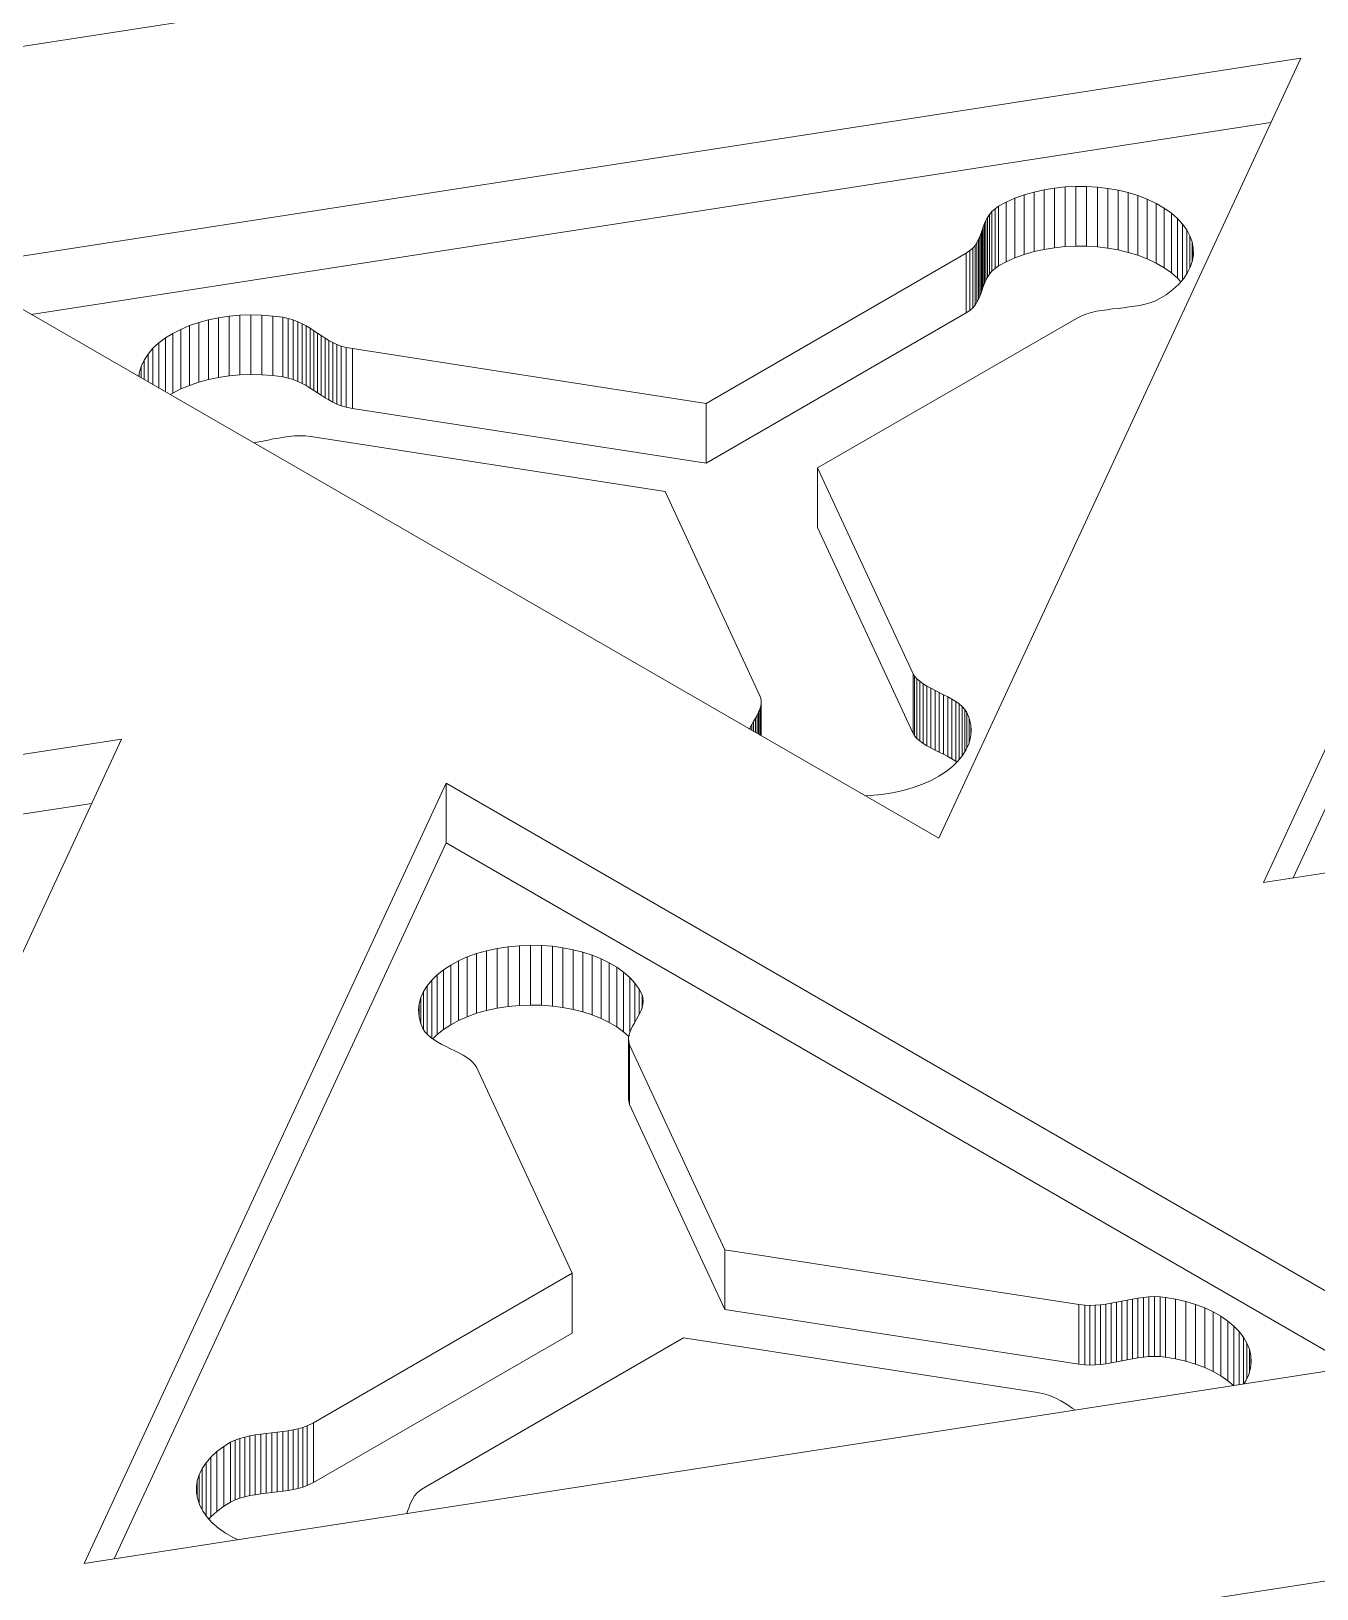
# Model space of a CAD drawing. Header units: inches. Extents: x 2.5 to 18.9, y 2.6 to 12.3.
# Drawn here: x 7.734 to 8.834, y 4.781 to 6.113 of the extents above; entities that cross this region are included whole.
import ezdxf

# ---------------------------------------------------------------- set-up
doc = ezdxf.new("R2010")
doc.units = ezdxf.units.IN
doc.header["$MEASUREMENT"] = 0

# ---------------------------------------------------------------- blocks, each defined once
blk = doc.blocks.new('A$C39963D99')
at = {"color": 0, "linetype": 'Continuous', "lineweight": 0, "extrusion": (3.33067e-16, 0.816497, 0.57735)}
for p, q in [((11.878, -4.344), (10.7229, -4.5227)), ((10.8003, -4.6899), (11.9554, -4.5112)), ((11.9554, -4.5112), (11.6459, -5.1781)), ((11.9235, -5.2159), (12.2329, -4.549)), ((11.9299, -4.5662), (10.87, -4.7302)), ((12.2329, -4.6), (11.949, -5.2119)), ((11.7034, -4.6343), (11.711, -4.6309)), ((11.711, -4.6309), (11.719, -4.628)), ((11.711, -4.682), (11.711, -4.6309)), ((11.719, -4.628), (11.7274, -4.6256)), ((11.719, -4.679), (11.719, -4.628)), ((11.7274, -4.6256), (11.7361, -4.6237)), ((11.7274, -4.6766), (11.7274, -4.6256)), ((11.7361, -4.6237), (11.745, -4.6222)), ((11.7361, -4.6747), (11.7361, -4.6237)), ((11.745, -4.6222), (11.754, -4.6213)), ((11.745, -4.6733), (11.745, -4.6222)), ((11.754, -4.6213), (11.7632, -4.6209)), ((11.754, -4.6723), (11.754, -4.6213)), ((11.7632, -4.6719), (11.7632, -4.6209)), ((11.7632, -4.6209), (11.7723, -4.6209)), ((11.7723, -4.6719), (11.7723, -4.6209)), ((11.7723, -4.6209), (11.7815, -4.6215)), ((11.7815, -4.6725), (11.7815, -4.6215)), ((11.7815, -4.6215), (11.7905, -4.6225)), ((11.7905, -4.6736), (11.7905, -4.6225)), ((11.7905, -4.6225), (11.7993, -4.6241)), ((11.7993, -4.6751), (11.7993, -4.6241)), ((11.7993, -4.6241), (11.8079, -4.6261)), ((11.8079, -4.6772), (11.8079, -4.6261)), ((11.8079, -4.6261), (11.8162, -4.6287)), ((11.8162, -4.6797), (11.8162, -4.6287)), ((11.8162, -4.6287), (11.8242, -4.6317)), ((11.8242, -4.6827), (11.8242, -4.6317)), ((11.8242, -4.6317), (11.8317, -4.6353)), ((11.6876, -4.6473), (11.6893, -4.6447)), ((11.6893, -4.6447), (11.6914, -4.6423)), ((11.6893, -4.6958), (11.6893, -4.6447)), ((11.6914, -4.6423), (11.694, -4.64)), ((11.6914, -4.6933), (11.6914, -4.6423)), ((11.694, -4.64), (11.6971, -4.6378)), ((11.694, -4.691), (11.694, -4.64)), ((11.6971, -4.6378), (11.7034, -4.6343)), ((11.6971, -4.6888), (11.6971, -4.6378)), ((11.7034, -4.6854), (11.7034, -4.6343)), ((11.8317, -4.6863), (11.8317, -4.6353)), ((11.8317, -4.6353), (11.8386, -4.6393)), ((11.8386, -4.6903), (11.8386, -4.6393)), ((11.8386, -4.6393), (11.8448, -4.6436)), ((11.8448, -4.6946), (11.8448, -4.6436)), ((11.8448, -4.6436), (11.85, -4.6482)), ((11.6821, -4.6608), (11.683, -4.6581)), ((11.683, -4.6581), (11.6839, -4.6553)), ((11.683, -4.7091), (11.683, -4.6581)), ((11.6839, -4.6553), (11.685, -4.6526)), ((11.6839, -4.7064), (11.6839, -4.6553)), ((11.685, -4.6526), (11.6861, -4.6499)), ((11.685, -4.7037), (11.685, -4.6526)), ((11.6861, -4.6499), (11.6876, -4.6473)), ((11.6861, -4.701), (11.6861, -4.6499)), ((11.6876, -4.6983), (11.6876, -4.6473)), ((11.85, -4.6992), (11.85, -4.6482)), ((11.85, -4.6482), (11.8544, -4.653)), ((11.8544, -4.7006), (11.8544, -4.653)), ((11.8544, -4.653), (11.858, -4.658)), ((11.858, -4.6956), (11.858, -4.658)), ((11.858, -4.658), (11.8607, -4.6631)), ((11.6726, -4.6757), (11.675, -4.6735)), ((11.675, -4.6735), (11.677, -4.6712)), ((11.675, -4.7246), (11.675, -4.6735)), ((11.677, -4.6712), (11.6786, -4.6687)), ((11.677, -4.7222), (11.677, -4.6712)), ((11.6786, -4.6687), (11.68, -4.6661)), ((11.6786, -4.7197), (11.6786, -4.6687)), ((11.68, -4.6661), (11.6811, -4.6635)), ((11.68, -4.7172), (11.68, -4.6661)), ((11.6811, -4.6635), (11.6821, -4.6608)), ((11.6811, -4.7145), (11.6811, -4.6635)), ((11.6821, -4.7118), (11.6821, -4.6608)), ((11.745, -4.6733), (11.7361, -4.6747)), ((11.754, -4.6723), (11.745, -4.6733)), ((11.7632, -4.6719), (11.754, -4.6723)), ((11.7723, -4.6719), (11.7632, -4.6719)), ((11.7815, -4.6725), (11.7723, -4.6719)), ((11.7905, -4.6736), (11.7815, -4.6725)), ((11.7993, -4.6751), (11.7905, -4.6736)), ((11.8607, -4.6904), (11.8607, -4.6631)), ((11.8607, -4.6631), (11.8625, -4.6683)), ((11.8625, -4.6852), (11.8625, -4.6683)), ((11.8625, -4.6683), (11.8635, -4.6735)), ((11.8635, -4.6796), (11.8635, -4.6735)), ((11.8635, -4.6735), (11.8636, -4.6788)), ((11.447, -4.8063), (11.6694, -4.6779)), ((11.6694, -4.6779), (11.6726, -4.6757)), ((11.6694, -4.7289), (11.6694, -4.6779)), ((11.6726, -4.7268), (11.6726, -4.6757)), ((11.7034, -4.6854), (11.6971, -4.6888)), ((11.711, -4.682), (11.7034, -4.6854)), ((11.719, -4.679), (11.711, -4.682)), ((11.7274, -4.6766), (11.719, -4.679)), ((11.7361, -4.6747), (11.7274, -4.6766)), ((11.8079, -4.6772), (11.7993, -4.6751)), ((11.8162, -4.6797), (11.8079, -4.6772)), ((11.8242, -4.6827), (11.8162, -4.6797)), ((11.8317, -4.6863), (11.8242, -4.6827)), ((11.8386, -4.6903), (11.8317, -4.6863)), ((11.8628, -4.6841), (11.8612, -4.6893)), ((11.8636, -4.6788), (11.8628, -4.6841)), ((11.6459, -5.1781), (10.8003, -4.6899)), ((11.6876, -4.6983), (11.6861, -4.701)), ((11.6893, -4.6958), (11.6876, -4.6983)), ((11.6914, -4.6933), (11.6893, -4.6958)), ((11.694, -4.691), (11.6914, -4.6933)), ((11.6971, -4.6888), (11.694, -4.691)), ((11.8448, -4.6946), (11.8386, -4.6903)), ((11.85, -4.6992), (11.8448, -4.6946)), ((11.8529, -4.7024), (11.85, -4.6992)), ((11.8554, -4.6995), (11.8512, -4.7043)), ((11.8587, -4.6945), (11.8554, -4.6995)), ((11.8612, -4.6893), (11.8587, -4.6945)), ((11.6821, -4.7118), (11.6811, -4.7145)), ((11.683, -4.7091), (11.6821, -4.7118)), ((11.6839, -4.7064), (11.683, -4.7091)), ((11.685, -4.7037), (11.6839, -4.7064)), ((11.6861, -4.701), (11.685, -4.7037)), ((11.8402, -4.7134), (11.8343, -4.717)), ((11.8461, -4.709), (11.8402, -4.7134)), ((11.8512, -4.7043), (11.8461, -4.709)), ((11.6726, -4.7268), (11.6694, -4.7289)), ((11.675, -4.7246), (11.6726, -4.7268)), ((11.677, -4.7222), (11.675, -4.7246)), ((11.6786, -4.7197), (11.677, -4.7222)), ((11.68, -4.7172), (11.6786, -4.7197)), ((11.6811, -4.7145), (11.68, -4.7172)), ((11.7853, -4.7268), (11.7808, -4.7276)), ((11.7898, -4.7262), (11.7853, -4.7268)), ((11.7945, -4.7256), (11.7898, -4.7262)), ((11.7992, -4.7251), (11.7945, -4.7256)), ((11.8039, -4.7245), (11.7992, -4.7251)), ((11.8086, -4.7239), (11.8039, -4.7245)), ((11.8133, -4.7233), (11.8086, -4.7239)), ((11.8178, -4.7225), (11.8133, -4.7233)), ((11.8223, -4.7215), (11.8178, -4.7225)), ((11.8265, -4.7202), (11.8223, -4.7215)), ((11.8305, -4.7188), (11.8265, -4.7202)), ((11.8343, -4.717), (11.8305, -4.7188)), ((10.998, -4.743), (11.0054, -4.7398)), ((11.0054, -4.7398), (11.0133, -4.7371)), ((11.0054, -4.7909), (11.0054, -4.7398)), ((11.0133, -4.7371), (11.0216, -4.7349)), ((11.0133, -4.7882), (11.0133, -4.7371)), ((11.0216, -4.7349), (11.0302, -4.7331)), ((11.0216, -4.7859), (11.0216, -4.7349)), ((11.0302, -4.7331), (11.0392, -4.7317)), ((11.0302, -4.7841), (11.0302, -4.7331)), ((11.0392, -4.7317), (11.0484, -4.7309)), ((11.0392, -4.7828), (11.0392, -4.7317)), ((11.0484, -4.7309), (11.0577, -4.7306)), ((11.0484, -4.7819), (11.0484, -4.7309)), ((11.0577, -4.7816), (11.0577, -4.7306)), ((11.0577, -4.7306), (11.0672, -4.7308)), ((11.0672, -4.7818), (11.0672, -4.7308)), ((11.0672, -4.7308), (11.0767, -4.7316)), ((11.0767, -4.7826), (11.0767, -4.7316)), ((11.0767, -4.7316), (11.0851, -4.7327)), ((11.0851, -4.7837), (11.0851, -4.7327)), ((11.0851, -4.7327), (11.0897, -4.7337)), ((11.0897, -4.7847), (11.0897, -4.7337)), ((11.0897, -4.7337), (11.0939, -4.735)), ((11.0939, -4.786), (11.0939, -4.735)), ((11.0939, -4.735), (11.0979, -4.7365)), ((11.0979, -4.7875), (11.0979, -4.7365)), ((11.0979, -4.7365), (11.1016, -4.7382)), ((11.1016, -4.7893), (11.1016, -4.7382)), ((11.1016, -4.7382), (11.1051, -4.7401)), ((11.1051, -4.7911), (11.1051, -4.7401)), ((11.1051, -4.7401), (11.1084, -4.7421)), ((11.6694, -4.7289), (11.447, -4.8573)), ((11.7637, -4.7337), (11.5423, -4.8615)), ((11.7688, -4.7311), (11.7637, -4.7337)), ((11.7726, -4.7297), (11.7688, -4.7311)), ((11.7766, -4.7285), (11.7726, -4.7297)), ((11.7808, -4.7276), (11.7766, -4.7285)), ((10.9791, -4.7546), (10.9848, -4.7504)), ((10.9848, -4.7504), (10.9911, -4.7465)), ((10.9848, -4.7964), (10.9848, -4.7504)), ((10.9911, -4.7465), (10.998, -4.743)), ((10.9911, -4.7975), (10.9911, -4.7465)), ((10.998, -4.794), (10.998, -4.743)), ((11.1084, -4.7932), (11.1084, -4.7421)), ((11.1084, -4.7421), (11.1117, -4.7442)), ((11.1117, -4.7952), (11.1117, -4.7442)), ((11.1117, -4.7442), (11.1148, -4.7463)), ((11.1148, -4.7973), (11.1148, -4.7463)), ((11.1148, -4.7463), (11.118, -4.7484)), ((11.118, -4.7994), (11.118, -4.7484)), ((11.118, -4.7484), (11.1212, -4.7505)), ((11.1212, -4.8015), (11.1212, -4.7505)), ((11.1212, -4.7505), (11.1244, -4.7524)), ((11.1244, -4.8034), (11.1244, -4.7524)), ((11.1244, -4.7524), (11.1278, -4.7542)), ((10.9665, -4.7694), (10.9699, -4.7642)), ((10.9699, -4.7642), (10.9741, -4.7592)), ((10.9699, -4.7878), (10.9699, -4.7642)), ((10.9741, -4.7592), (10.9791, -4.7546)), ((10.9741, -4.7903), (10.9741, -4.7592)), ((10.9791, -4.7932), (10.9791, -4.7546)), ((11.1278, -4.8053), (11.1278, -4.7542)), ((11.1278, -4.7542), (11.1314, -4.7559)), ((11.1314, -4.8069), (11.1314, -4.7559)), ((11.1314, -4.7559), (11.1351, -4.7573)), ((11.1351, -4.8083), (11.1351, -4.7573)), ((11.1351, -4.7573), (11.1392, -4.7585)), ((11.1392, -4.8095), (11.1392, -4.7585)), ((11.1392, -4.7585), (11.1446, -4.7595)), ((11.1446, -4.8106), (11.1446, -4.7595)), ((11.1446, -4.7595), (11.447, -4.8063)), ((10.962, -4.7833), (10.9624, -4.7804)), ((10.9624, -4.7804), (10.9639, -4.7749)), ((10.9624, -4.7835), (10.9624, -4.7804)), ((10.9639, -4.7749), (10.9665, -4.7694)), ((10.9639, -4.7844), (10.9639, -4.7749)), ((10.9665, -4.7859), (10.9665, -4.7694)), ((11.0054, -4.7909), (10.998, -4.794)), ((11.0133, -4.7882), (11.0054, -4.7909)), ((11.0216, -4.7859), (11.0133, -4.7882)), ((11.0302, -4.7841), (11.0216, -4.7859)), ((11.0392, -4.7828), (11.0302, -4.7841)), ((11.0484, -4.7819), (11.0392, -4.7828)), ((11.0577, -4.7816), (11.0484, -4.7819)), ((11.0672, -4.7818), (11.0577, -4.7816)), ((11.0767, -4.7826), (11.0672, -4.7818)), ((11.0851, -4.7837), (11.0767, -4.7826)), ((11.0897, -4.7847), (11.0851, -4.7837)), ((11.0939, -4.786), (11.0897, -4.7847)), ((11.0979, -4.7875), (11.0939, -4.786)), ((11.1016, -4.7893), (11.0979, -4.7875)), ((11.1051, -4.7911), (11.1016, -4.7893)), ((11.1084, -4.7932), (11.1051, -4.7911)), ((11.1117, -4.7952), (11.1084, -4.7932)), ((10.9911, -4.7975), (10.989, -4.7988)), ((10.998, -4.794), (10.9911, -4.7975)), ((11.1148, -4.7973), (11.1117, -4.7952)), ((11.118, -4.7994), (11.1148, -4.7973)), ((11.1212, -4.8015), (11.118, -4.7994)), ((11.1244, -4.8034), (11.1212, -4.8015)), ((11.1278, -4.8053), (11.1244, -4.8034)), ((11.1314, -4.8069), (11.1278, -4.8053)), ((11.1351, -4.8083), (11.1314, -4.8069)), ((11.447, -4.8573), (11.447, -4.8063)), ((11.1392, -4.8095), (11.1351, -4.8083)), ((11.1446, -4.8106), (11.1392, -4.8095)), ((11.447, -4.8573), (11.1446, -4.8106)), ((11.0633, -4.8394), (11.0602, -4.84)), ((11.0679, -4.8386), (11.0633, -4.8394)), ((11.0725, -4.8377), (11.0679, -4.8386)), ((11.077, -4.8367), (11.0725, -4.8377)), ((11.0816, -4.8359), (11.077, -4.8367)), ((11.0861, -4.8351), (11.0816, -4.8359)), ((11.0906, -4.8345), (11.0861, -4.8351)), ((11.0951, -4.8341), (11.0906, -4.8345)), ((11.0996, -4.834), (11.0951, -4.8341)), ((11.1042, -4.8341), (11.0996, -4.834)), ((11.1092, -4.8347), (11.1042, -4.8341)), ((11.4119, -4.8816), (11.1092, -4.8347)), ((11.5423, -4.9125), (11.5423, -4.8615)), ((11.5423, -4.8615), (11.6241, -5.0376)), ((11.4933, -5.0569), (11.4119, -4.8816)), ((11.6241, -5.0886), (11.5423, -4.9125)), ((11.6241, -5.0886), (11.6241, -5.0376)), ((11.6241, -5.0376), (11.6251, -5.0394)), ((11.6251, -5.0904), (11.6251, -5.0394)), ((11.6251, -5.0394), (11.6271, -5.0417)), ((11.6271, -5.0927), (11.6271, -5.0417)), ((11.6271, -5.0417), (11.6296, -5.0439)), ((11.6296, -5.0949), (11.6296, -5.0439)), ((11.6296, -5.0439), (11.6325, -5.0459)), ((11.6325, -5.097), (11.6325, -5.0459)), ((11.6325, -5.0459), (11.6357, -5.0479)), ((13.0786, -5.0372), (11.9235, -5.2159)), ((11.494, -5.0597), (11.4933, -5.0569)), ((11.4941, -5.0624), (11.494, -5.0597)), ((11.6357, -5.0989), (11.6357, -5.0479)), ((11.6357, -5.0479), (11.6391, -5.0498)), ((11.6391, -5.1008), (11.6391, -5.0498)), ((11.6391, -5.0498), (11.6427, -5.0516)), ((11.6427, -5.1027), (11.6427, -5.0516)), ((11.6427, -5.0516), (11.6463, -5.0534)), ((11.6463, -5.1045), (11.6463, -5.0534)), ((11.6463, -5.0534), (11.65, -5.0553)), ((11.65, -5.1063), (11.65, -5.0553)), ((11.65, -5.0553), (11.6536, -5.0571)), ((11.6536, -5.1082), (11.6536, -5.0571)), ((11.6536, -5.0571), (11.6571, -5.0591)), ((11.6571, -5.1101), (11.6571, -5.0591)), ((11.6571, -5.0591), (11.6604, -5.0611)), ((11.4892, -5.0754), (11.4906, -5.0728)), ((11.4906, -5.0728), (11.4919, -5.0702)), ((11.4906, -5.0885), (11.4906, -5.0728)), ((11.4919, -5.0702), (11.493, -5.0676)), ((11.4919, -5.0892), (11.4919, -5.0702)), ((11.493, -5.0676), (11.4937, -5.065)), ((11.493, -5.0898), (11.493, -5.0676)), ((11.4937, -5.065), (11.4941, -5.0624)), ((11.4937, -5.0903), (11.4937, -5.065)), ((11.4941, -5.0905), (11.4941, -5.0624)), ((11.6604, -5.1121), (11.6604, -5.0611)), ((11.6604, -5.0611), (11.6634, -5.0632)), ((11.6634, -5.1108), (11.6634, -5.0632)), ((11.6634, -5.0632), (11.666, -5.0655)), ((11.666, -5.1076), (11.666, -5.0655)), ((11.666, -5.0655), (11.6683, -5.068)), ((11.6683, -5.1041), (11.6683, -5.068)), ((11.6683, -5.068), (11.67, -5.0706)), ((11.67, -5.1009), (11.67, -5.0706)), ((11.67, -5.0706), (11.672, -5.0755)), ((11.4841, -5.0847), (11.4847, -5.0833)), ((11.4847, -5.0833), (11.4861, -5.0807)), ((11.4847, -5.085), (11.4847, -5.0833)), ((11.4861, -5.0807), (11.4876, -5.0781)), ((11.4861, -5.0859), (11.4861, -5.0807)), ((11.4876, -5.0781), (11.4892, -5.0754)), ((11.4876, -5.0867), (11.4876, -5.0781)), ((11.4892, -5.0876), (11.4892, -5.0754)), ((11.672, -5.096), (11.672, -5.0755)), ((11.672, -5.0755), (11.6733, -5.081)), ((11.6737, -5.0865), (11.6731, -5.0919)), ((11.6733, -5.09), (11.6733, -5.081)), ((11.6733, -5.081), (11.6737, -5.0865)), ((9.7922, -5.2719), (10.9473, -5.0933)), ((10.9473, -5.0933), (10.6378, -5.7602)), ((11.6251, -5.0904), (11.6241, -5.0886)), ((11.6271, -5.0927), (11.6251, -5.0904)), ((11.6296, -5.0949), (11.6271, -5.0927)), ((11.6325, -5.097), (11.6296, -5.0949)), ((11.6357, -5.0989), (11.6325, -5.097)), ((11.6391, -5.1008), (11.6357, -5.0989)), ((11.6717, -5.0972), (11.6694, -5.1023)), ((11.6731, -5.0919), (11.6717, -5.0972)), ((11.6427, -5.1027), (11.6391, -5.1008)), ((11.6463, -5.1045), (11.6427, -5.1027)), ((11.65, -5.1063), (11.6463, -5.1045)), ((11.6536, -5.1082), (11.65, -5.1063)), ((11.6571, -5.1101), (11.6536, -5.1082)), ((11.6604, -5.1121), (11.6571, -5.1101)), ((11.6623, -5.1121), (11.6576, -5.1167)), ((11.6615, -5.1129), (11.6604, -5.1121)), ((11.6662, -5.1073), (11.6623, -5.1121)), ((11.6694, -5.1023), (11.6662, -5.1073)), ((11.6461, -5.1249), (11.6394, -5.1286)), ((11.6522, -5.121), (11.6461, -5.1249)), ((11.6576, -5.1167), (11.6522, -5.121)), ((10.9154, -5.7979), (11.2248, -5.131)), ((11.2248, -5.182), (11.2248, -5.131)), ((11.2248, -5.131), (12.0705, -5.6192)), ((11.6065, -5.1392), (11.597, -5.1406)), ((11.6155, -5.1372), (11.6065, -5.1392)), ((11.624, -5.1347), (11.6155, -5.1372)), ((11.632, -5.1319), (11.624, -5.1347)), ((11.6394, -5.1286), (11.632, -5.1319)), ((10.9218, -5.1482), (9.8619, -5.3122)), ((11.5874, -5.1415), (11.5828, -5.1417)), ((11.597, -5.1406), (11.5874, -5.1415)), ((11.2248, -5.182), (10.9409, -5.794)), ((12.0008, -5.63), (11.2248, -5.182)), ((11.2593, -5.2742), (11.2684, -5.2723)), ((11.2684, -5.2723), (11.2779, -5.2708)), ((11.2684, -5.3233), (11.2684, -5.2723)), ((11.2779, -5.2708), (11.2874, -5.2699)), ((11.2779, -5.3218), (11.2779, -5.2708)), ((11.2874, -5.2699), (11.297, -5.2695)), ((11.2874, -5.3209), (11.2874, -5.2699)), ((11.297, -5.3206), (11.297, -5.2695)), ((11.297, -5.2695), (11.3064, -5.2697)), ((11.3064, -5.3208), (11.3064, -5.2697)), ((11.3064, -5.2697), (11.3156, -5.2704)), ((11.3156, -5.3215), (11.3156, -5.2704)), ((11.3156, -5.2704), (11.3246, -5.2716)), ((11.3246, -5.3227), (11.3246, -5.2716)), ((11.3246, -5.2716), (11.3333, -5.2733)), ((11.2287, -5.2865), (11.2354, -5.2828)), ((11.2354, -5.2828), (11.2428, -5.2795)), ((11.2354, -5.3339), (11.2354, -5.2828)), ((11.2428, -5.2795), (11.2508, -5.2767)), ((11.2428, -5.3306), (11.2428, -5.2795)), ((11.2508, -5.2767), (11.2593, -5.2742)), ((11.2508, -5.3277), (11.2508, -5.2767)), ((11.2593, -5.3253), (11.2593, -5.2742)), ((11.3333, -5.3244), (11.3333, -5.2733)), ((11.3333, -5.2733), (11.3417, -5.2755)), ((11.3417, -5.3265), (11.3417, -5.2755)), ((11.3417, -5.2755), (11.3497, -5.2781)), ((11.3497, -5.3291), (11.3497, -5.2781)), ((11.3497, -5.2781), (11.3572, -5.2811)), ((11.3572, -5.3321), (11.3572, -5.2811)), ((11.3572, -5.2811), (11.3642, -5.2845)), ((11.3642, -5.3355), (11.3642, -5.2845)), ((11.3642, -5.2845), (11.3707, -5.2883)), ((11.2086, -5.3041), (11.2125, -5.2993)), ((11.2125, -5.2993), (11.2172, -5.2947)), ((11.2125, -5.3489), (11.2125, -5.2993)), ((11.2172, -5.2947), (11.2226, -5.2905)), ((11.2172, -5.3458), (11.2172, -5.2947)), ((11.2226, -5.2905), (11.2287, -5.2865)), ((11.2226, -5.3415), (11.2226, -5.2905)), ((11.2287, -5.3375), (11.2287, -5.2865)), ((11.3707, -5.3393), (11.3707, -5.2883)), ((11.3707, -5.2883), (11.3765, -5.2925)), ((11.3765, -5.3435), (11.3765, -5.2925)), ((11.3765, -5.2925), (11.3817, -5.297)), ((11.3817, -5.3444), (11.3817, -5.297)), ((11.3817, -5.297), (11.3861, -5.3019)), ((11.2032, -5.3142), (11.2055, -5.3091)), ((11.2055, -5.3091), (11.2086, -5.3041)), ((11.2055, -5.3417), (11.2055, -5.3091)), ((11.2086, -5.3457), (11.2086, -5.3041)), ((11.3861, -5.3352), (11.3861, -5.3019)), ((11.3861, -5.3019), (11.3897, -5.307)), ((11.3897, -5.3288), (11.3897, -5.307)), ((11.3897, -5.307), (11.3922, -5.3118)), ((11.3922, -5.3232), (11.3922, -5.3118)), ((11.3922, -5.3118), (11.393, -5.3146)), ((11.2012, -5.3249), (11.2017, -5.3195)), ((11.2016, -5.3304), (11.2012, -5.3249)), ((11.2017, -5.3195), (11.2032, -5.3142)), ((11.2017, -5.3312), (11.2017, -5.3195)), ((11.2032, -5.3367), (11.2032, -5.3142)), ((11.2593, -5.3253), (11.2508, -5.3277)), ((11.2684, -5.3233), (11.2593, -5.3253)), ((11.2779, -5.3218), (11.2684, -5.3233)), ((11.2874, -5.3209), (11.2779, -5.3218)), ((11.297, -5.3206), (11.2874, -5.3209)), ((11.3064, -5.3208), (11.297, -5.3206)), ((11.3156, -5.3215), (11.3064, -5.3208)), ((11.3246, -5.3227), (11.3156, -5.3215)), ((11.3333, -5.3244), (11.3246, -5.3227)), ((11.3417, -5.3265), (11.3333, -5.3244)), ((11.3914, -5.3254), (11.3901, -5.3281)), ((11.3924, -5.3227), (11.3914, -5.3254)), ((11.393, -5.32), (11.3924, -5.3227)), ((11.393, -5.3201), (11.393, -5.3146)), ((11.393, -5.3146), (11.3933, -5.3173)), ((11.3933, -5.3173), (11.393, -5.32)), ((11.2029, -5.3359), (11.2016, -5.3304)), ((11.2049, -5.3408), (11.2029, -5.3359)), ((11.2287, -5.3375), (11.2226, -5.3415)), ((11.2354, -5.3339), (11.2287, -5.3375)), ((11.2428, -5.3306), (11.2354, -5.3339)), ((11.2508, -5.3277), (11.2428, -5.3306)), ((11.3497, -5.3291), (11.3417, -5.3265)), ((11.3572, -5.3321), (11.3497, -5.3291)), ((11.3642, -5.3355), (11.3572, -5.3321)), ((11.3707, -5.3393), (11.3642, -5.3355)), ((11.3765, -5.3435), (11.3707, -5.3393)), ((11.3842, -5.3386), (11.3829, -5.3412)), ((11.3857, -5.336), (11.3842, -5.3386)), ((11.3872, -5.3333), (11.3857, -5.336)), ((11.3887, -5.3307), (11.3872, -5.3333)), ((11.3901, -5.3281), (11.3887, -5.3307)), ((11.2066, -5.3434), (11.2049, -5.3408)), ((11.2088, -5.3459), (11.2066, -5.3434)), ((11.2115, -5.3482), (11.2088, -5.3459)), ((11.2145, -5.3503), (11.2115, -5.3482)), ((11.2172, -5.3458), (11.2134, -5.3495)), ((11.2177, -5.3523), (11.2145, -5.3503)), ((11.2226, -5.3415), (11.2172, -5.3458)), ((11.2212, -5.3543), (11.2177, -5.3523)), ((11.381, -5.3474), (11.3765, -5.3435)), ((11.3811, -5.3464), (11.3807, -5.349)), ((11.3807, -5.4001), (11.3807, -5.349)), ((11.3807, -5.349), (11.3808, -5.3517)), ((11.3808, -5.4027), (11.3808, -5.3517)), ((11.3808, -5.3517), (11.3816, -5.3545)), ((11.3819, -5.3438), (11.3811, -5.3464)), ((11.3829, -5.3412), (11.3819, -5.3438)), ((11.2248, -5.3561), (11.2212, -5.3543)), ((11.2285, -5.358), (11.2248, -5.3561)), ((11.2322, -5.3598), (11.2285, -5.358)), ((11.2357, -5.3616), (11.2322, -5.3598)), ((11.2392, -5.3635), (11.2357, -5.3616)), ((11.2423, -5.3655), (11.2392, -5.3635)), ((11.2452, -5.3675), (11.2423, -5.3655)), ((11.3816, -5.4056), (11.3816, -5.3545)), ((11.3816, -5.3545), (11.463, -5.5298)), ((11.2477, -5.3697), (11.2452, -5.3675)), ((11.2497, -5.372), (11.2477, -5.3697)), ((11.2508, -5.3738), (11.2497, -5.372)), ((11.3325, -5.5499), (11.2508, -5.3738)), ((11.3808, -5.4027), (11.3807, -5.4001)), ((11.3816, -5.4056), (11.3808, -5.4027)), ((11.463, -5.5809), (11.3816, -5.4056)), ((11.463, -5.5809), (11.463, -5.5298)), ((11.463, -5.5298), (11.7657, -5.5767)), ((11.1112, -5.6777), (11.3325, -5.5499)), ((11.3325, -5.601), (11.3325, -5.5499)), ((11.7657, -5.6277), (11.7657, -5.5767)), ((11.7657, -5.5767), (11.7707, -5.5773)), ((11.7707, -5.6283), (11.7707, -5.5773)), ((11.7707, -5.5773), (11.7752, -5.5774)), ((11.7752, -5.5774), (11.7797, -5.5773)), ((11.7752, -5.6284), (11.7752, -5.5774)), ((11.7797, -5.5773), (11.7842, -5.5769)), ((11.7797, -5.6283), (11.7797, -5.5773)), ((11.7842, -5.5769), (11.7887, -5.5763)), ((11.7842, -5.6279), (11.7842, -5.5769)), ((11.7887, -5.5763), (11.7933, -5.5755)), ((11.7887, -5.6273), (11.7887, -5.5763)), ((11.7933, -5.5755), (11.7978, -5.5747)), ((11.7933, -5.6265), (11.7933, -5.5755)), ((11.7978, -5.5747), (11.8024, -5.5737)), ((11.7978, -5.6257), (11.7978, -5.5747)), ((11.8024, -5.5737), (11.807, -5.5728)), ((11.8024, -5.6248), (11.8024, -5.5737)), ((11.807, -5.5728), (11.8116, -5.572)), ((11.807, -5.6239), (11.807, -5.5728)), ((11.8116, -5.572), (11.8162, -5.5712)), ((11.8116, -5.623), (11.8116, -5.572)), ((11.8162, -5.5712), (11.8209, -5.5706)), ((11.8162, -5.6222), (11.8162, -5.5712)), ((11.8209, -5.5706), (11.8256, -5.5701)), ((11.8209, -5.6216), (11.8209, -5.5706)), ((11.8256, -5.5701), (11.8303, -5.5699)), ((11.8256, -5.6212), (11.8256, -5.5701)), ((11.8303, -5.621), (11.8303, -5.5699)), ((11.8303, -5.5699), (11.8351, -5.5701)), ((11.8351, -5.6211), (11.8351, -5.5701)), ((11.8351, -5.5701), (11.8399, -5.5705)), ((11.8399, -5.6216), (11.8399, -5.5705)), ((11.8399, -5.5705), (11.8482, -5.572)), ((11.8482, -5.623), (11.8482, -5.572)), ((11.8482, -5.572), (11.8571, -5.5741)), ((11.8571, -5.6251), (11.8571, -5.5741)), ((11.8571, -5.5741), (11.8655, -5.5766)), ((11.8655, -5.6276), (11.8655, -5.5766)), ((11.8655, -5.5766), (11.8733, -5.5796)), ((11.7657, -5.6277), (11.463, -5.5809)), ((11.8733, -5.6306), (11.8733, -5.5796)), ((11.8733, -5.5796), (11.8806, -5.583)), ((11.8806, -5.634), (11.8806, -5.583)), ((11.8806, -5.583), (11.8871, -5.5867)), ((11.8871, -5.6377), (11.8871, -5.5867)), ((11.8871, -5.5867), (11.8931, -5.5908)), ((11.8931, -5.6418), (11.8931, -5.5908)), ((11.8931, -5.5908), (11.8983, -5.5951)), ((11.3325, -5.601), (11.1112, -5.7288)), ((11.4278, -5.6051), (11.2054, -5.7335)), ((11.7302, -5.6519), (11.4278, -5.6051)), ((11.8983, -5.6458), (11.8983, -5.5951)), ((11.8983, -5.5951), (11.9028, -5.5997)), ((11.9028, -5.6452), (11.9028, -5.5997)), ((11.9028, -5.5997), (11.9065, -5.6046)), ((11.9065, -5.6446), (11.9065, -5.6046)), ((11.9065, -5.6046), (11.9094, -5.6096)), ((12.0705, -5.6192), (10.9154, -5.7979)), ((11.9094, -5.6397), (11.9094, -5.6096)), ((11.9094, -5.6096), (11.9115, -5.6148)), ((11.9115, -5.6344), (11.9115, -5.6148)), ((11.9115, -5.6148), (11.9128, -5.6201)), ((11.7707, -5.6283), (11.7657, -5.6277)), ((11.7752, -5.6284), (11.7707, -5.6283)), ((11.7797, -5.6283), (11.7752, -5.6284)), ((11.7842, -5.6279), (11.7797, -5.6283)), ((11.7887, -5.6273), (11.7842, -5.6279)), ((11.7933, -5.6265), (11.7887, -5.6273)), ((11.7978, -5.6257), (11.7933, -5.6265)), ((11.8024, -5.6248), (11.7978, -5.6257)), ((11.807, -5.6239), (11.8024, -5.6248)), ((11.8116, -5.623), (11.807, -5.6239)), ((11.8162, -5.6222), (11.8116, -5.623)), ((11.8209, -5.6216), (11.8162, -5.6222)), ((11.8256, -5.6212), (11.8209, -5.6216)), ((11.8303, -5.621), (11.8256, -5.6212)), ((11.8351, -5.6211), (11.8303, -5.621)), ((11.8399, -5.6216), (11.8351, -5.6211)), ((11.8482, -5.623), (11.8399, -5.6216)), ((11.8571, -5.6251), (11.8482, -5.623)), ((11.8655, -5.6276), (11.8571, -5.6251)), ((11.8733, -5.6306), (11.8655, -5.6276)), ((11.8806, -5.634), (11.8733, -5.6306)), ((11.9125, -5.631), (11.9109, -5.6365)), ((11.9131, -5.6255), (11.9125, -5.631)), ((11.9128, -5.6285), (11.9128, -5.6201)), ((11.9128, -5.6201), (11.9131, -5.6255)), ((11.8871, -5.6377), (11.8806, -5.634)), ((11.8931, -5.6418), (11.8871, -5.6377)), ((11.898, -5.6459), (11.8931, -5.6418)), ((11.9084, -5.642), (11.9067, -5.6445)), ((11.9109, -5.6365), (11.9084, -5.642)), ((11.7357, -5.6529), (11.7302, -5.6519)), ((11.7397, -5.6541), (11.7357, -5.6529)), ((11.7435, -5.6555), (11.7397, -5.6541)), ((11.747, -5.6572), (11.7435, -5.6555)), ((11.7504, -5.659), (11.747, -5.6572)), ((11.7537, -5.6609), (11.7504, -5.659)), ((11.7569, -5.663), (11.7537, -5.6609)), ((11.76, -5.6651), (11.7569, -5.663)), ((11.7626, -5.6668), (11.76, -5.6651)), ((11.0757, -5.6863), (11.0804, -5.6858)), ((11.0804, -5.6858), (11.085, -5.6852)), ((11.0804, -5.7368), (11.0804, -5.6858)), ((11.085, -5.6852), (11.0896, -5.6846)), ((11.085, -5.7363), (11.085, -5.6852)), ((11.0896, -5.6846), (11.094, -5.6838)), ((11.0896, -5.7356), (11.0896, -5.6846)), ((11.094, -5.6838), (11.0982, -5.6829)), ((11.094, -5.7348), (11.094, -5.6838)), ((11.0982, -5.6829), (11.1023, -5.6817)), ((11.0982, -5.7339), (11.0982, -5.6829)), ((11.1023, -5.6817), (11.106, -5.6803)), ((11.1023, -5.7327), (11.1023, -5.6817)), ((11.106, -5.6803), (11.1112, -5.6777)), ((11.106, -5.7313), (11.106, -5.6803)), ((11.1112, -5.7288), (11.1112, -5.6777)), ((11.0287, -5.7024), (11.0346, -5.698)), ((11.0346, -5.698), (11.0405, -5.6944)), ((11.0346, -5.7491), (11.0346, -5.698)), ((11.0405, -5.6944), (11.0443, -5.6926)), ((11.0405, -5.7455), (11.0405, -5.6944)), ((11.0443, -5.6926), (11.0483, -5.6912)), ((11.0443, -5.7437), (11.0443, -5.6926)), ((11.0483, -5.6912), (11.0526, -5.6899)), ((11.0483, -5.7422), (11.0483, -5.6912)), ((11.0526, -5.6899), (11.057, -5.689)), ((11.0526, -5.741), (11.0526, -5.6899)), ((11.057, -5.689), (11.0616, -5.6881)), ((11.057, -5.74), (11.057, -5.689)), ((11.0616, -5.6881), (11.0662, -5.6875)), ((11.0616, -5.7392), (11.0616, -5.6881)), ((11.0662, -5.6875), (11.0709, -5.6869)), ((11.0662, -5.7385), (11.0662, -5.6875)), ((11.0709, -5.6869), (11.0757, -5.6863)), ((11.0709, -5.7379), (11.0709, -5.6869)), ((11.0757, -5.7374), (11.0757, -5.6863)), ((11.0161, -5.7169), (11.0195, -5.7119)), ((11.0195, -5.7119), (11.0237, -5.7071)), ((11.0195, -5.7571), (11.0195, -5.7119)), ((11.0237, -5.7071), (11.0287, -5.7024)), ((11.0237, -5.7581), (11.0237, -5.7071)), ((11.0287, -5.7535), (11.0287, -5.7024)), ((11.012, -5.7273), (11.0136, -5.7221)), ((11.0136, -5.7221), (11.0161, -5.7169)), ((11.0136, -5.7468), (11.0136, -5.7221)), ((11.0161, -5.752), (11.0161, -5.7169)), ((11.0113, -5.7326), (11.012, -5.7273)), ((11.0114, -5.7379), (11.0113, -5.7326)), ((11.0124, -5.7431), (11.0114, -5.7379)), ((11.012, -5.7414), (11.012, -5.7273)), ((11.0662, -5.7385), (11.0616, -5.7392)), ((11.0709, -5.7379), (11.0662, -5.7385)), ((11.0757, -5.7374), (11.0709, -5.7379)), ((11.0804, -5.7368), (11.0757, -5.7374)), ((11.085, -5.7363), (11.0804, -5.7368)), ((11.0896, -5.7356), (11.085, -5.7363)), ((11.094, -5.7348), (11.0896, -5.7356)), ((11.0982, -5.7339), (11.094, -5.7348)), ((11.1023, -5.7327), (11.0982, -5.7339)), ((11.106, -5.7313), (11.1023, -5.7327)), ((11.1112, -5.7288), (11.106, -5.7313)), ((11.1998, -5.7379), (11.1978, -5.7402)), ((11.2023, -5.7357), (11.1998, -5.7379)), ((11.2054, -5.7335), (11.2023, -5.7357)), ((11.0142, -5.7483), (11.0124, -5.7431)), ((11.0169, -5.7535), (11.0142, -5.7483)), ((11.0346, -5.7491), (11.0287, -5.7535)), ((11.0405, -5.7455), (11.0346, -5.7491)), ((11.0443, -5.7437), (11.0405, -5.7455)), ((11.0483, -5.7422), (11.0443, -5.7437)), ((11.0526, -5.741), (11.0483, -5.7422)), ((11.057, -5.74), (11.0526, -5.741)), ((11.0616, -5.7392), (11.057, -5.74)), ((11.1928, -5.7506), (11.1918, -5.7533)), ((11.1937, -5.7479), (11.1928, -5.7506)), ((11.1949, -5.7453), (11.1937, -5.7479)), ((11.1962, -5.7427), (11.1949, -5.7453)), ((11.1978, -5.7402), (11.1962, -5.7427)), ((11.0204, -5.7584), (11.0169, -5.7535)), ((11.0248, -5.7632), (11.0204, -5.7584)), ((11.0237, -5.7581), (11.0219, -5.7601)), ((11.0287, -5.7535), (11.0237, -5.7581)), ((11.0301, -5.7678), (11.0248, -5.7632)), ((11.1918, -5.7533), (11.1912, -5.7552)), ((11.0362, -5.7721), (11.0301, -5.7678)), ((11.0432, -5.7761), (11.0362, -5.7721)), ((11.0463, -5.7776), (11.0432, -5.7761)), ((10.9928, -5.9651), (12.1479, -5.7864))]:
    blk.add_line(p, q, dxfattribs=at)

msp = doc.modelspace()

# ---------------------------------------------------------------- block references
msp.add_blockref('A$C39963D99', (-3.1356, 10.6011))

doc.saveas('drawing.dxf')
